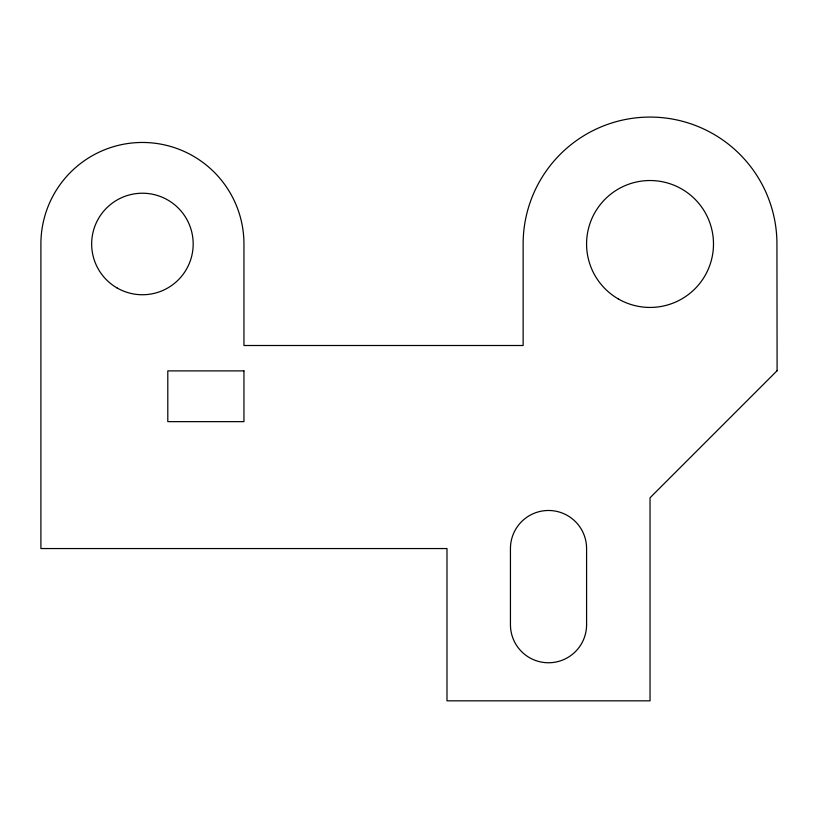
<?xml version="1.0" encoding="UTF-8"?>
<svg xmlns="http://www.w3.org/2000/svg" width="818" height="818" viewBox="0 0 818 818"><rect width="100%" height="100%" fill="white"/><g stroke="black" fill="none" stroke-linecap="round" stroke-linejoin="round"><path stroke-width="1.23" d="M777.1 370.728L650.034 497.794L650.034 700.832L446.986 700.832L446.986 548.551L40.9 548.551L40.9 243.979A101.524 101.524 0 0 1 142.424 142.465A101.524 101.524 0 0 1 243.948 243.979L243.948 345.503L523.131 345.503L523.131 243.979A126.902 126.902 0 0 1 650.034 117.076A126.902 126.902 0 0 1 776.936 243.979L777.1 370.728M243.948 370.891L167.802 370.891L167.802 421.648L243.948 421.648L243.948 370.891M586.588 624.696L586.588 548.551A38.068 38.068 0 0 0 548.51 510.483A38.068 38.068 0 0 0 510.442 548.551L510.442 624.696A38.068 38.068 0 0 0 548.51 662.764A38.068 38.068 0 0 0 586.588 624.696M117.046 287.946A50.757 50.757 0 0 0 193.181 243.979A50.757 50.757 0 0 0 117.046 200.021A50.757 50.757 0 0 0 117.046 287.946M618.306 298.938A63.456 63.456 0 0 0 713.49 243.979A63.456 63.456 0 0 0 618.306 189.03A63.456 63.456 0 0 0 618.306 298.938"/></g></svg>
